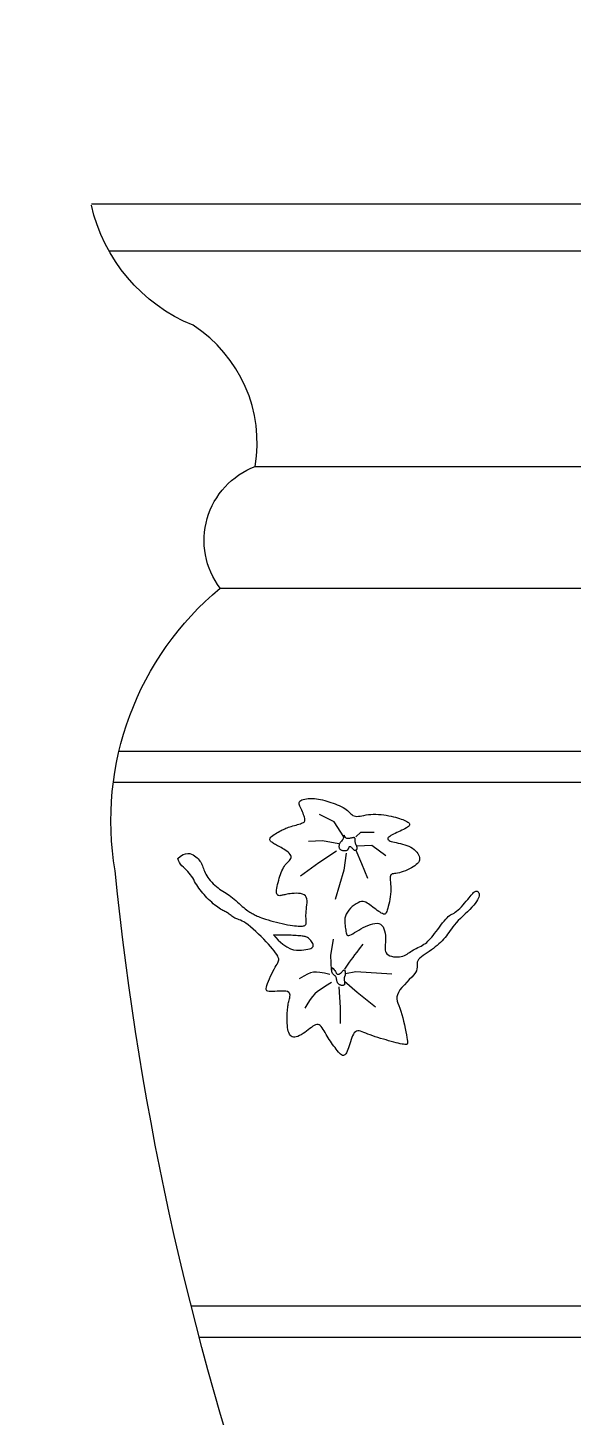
# Model space of a CAD drawing. Extents: x 373 to 3470, y 2650 to 6408.
# Drawn here: x 2747.3 to 2811.9, y 3942.6 to 4107.5 of the extents above; entities that cross this region are included whole.
import ezdxf

# ---------------------------------------------------------------- set-up
doc = ezdxf.new("R2010")
doc.units = 0
doc.header["$LTSCALE"] = 10
doc.header["$MEASUREMENT"] = 0
for name, color, linetype in [('3', 3, 'CONTINUOUS'), ('4', 4, 'CONTINUOUS'), ('BH', 3, 'CONTINUOUS')]:
    doc.layers.add(name, color=color, linetype=linetype)

msp = doc.modelspace()

# ---------------------------------------------------------------- hatches: boundary and pattern name
at = {"layer": 'BH'}
h = msp.add_hatch(dxfattribs=at)
h.set_pattern_fill('AR-RROOF', color=256, scale=400, angle=45, style=0)
h.set_pattern_definition([(45, (-4251.93, 4617.8), (339.411, 905.097), [6000, -800, 2000, -400]), (45, (-4017.17, 5135.4), (-659.024, 93.34), [1200, -132, 2400, -300]), (45, (-4350.92, 4999.64), (1281.2775, 1660.287), [3200, -560, 1600, -400])])
h.paths.add_polyline_path([(3016.51, 3531.16), (3016.51, 5491.16), (2676.51, 5491.16), (2676.51, 3531.16)])

# ---------------------------------------------------------------- linework, layer by layer
at = {"layer": '3'}
for p, q in [((2756.86, 4081.03), (2840.56, 4081.03)), ((2774.21, 4055.43), (2823.21, 4055.43)), ((2770.06, 4040.99), (2827.36, 4040.99)), ((2758.06, 4021.67), (2818.84, 4021.67)), ((2757.39, 4017.97), (2824.45, 4017.97)), ((2766.61, 3955.84), (2817.84, 3955.84)), ((2767.56, 3952.13), (2818.71, 3952.13))]:
    msp.add_line(p, q, dxfattribs=at)
for points in [[(2765.02, 4008.93), (2765.36, 4009.2), (2765.68, 4009.39), (2765.96, 4009.49), (2766.22, 4009.52), (2766.45, 4009.5), (2766.66, 4009.44), (2766.85, 4009.34), (2767.03, 4009.23), (2767.18, 4009.12), (2767.32, 4009), (2767.45, 4008.87), (2767.56, 4008.74), (2767.66, 4008.61), (2767.75, 4008.47), (2767.83, 4008.33), (2767.9, 4008.19), (2767.96, 4008.04), (2768.02, 4007.89), (2768.07, 4007.73), (2768.13, 4007.57), (2768.2, 4007.4), (2768.27, 4007.23), (2768.36, 4007.05), (2768.47, 4006.87), (2768.59, 4006.68), (2768.73, 4006.49), (2768.89, 4006.3), (2769.06, 4006.11), (2769.24, 4005.93), (2769.42, 4005.75), (2769.61, 4005.58), (2769.8, 4005.43), (2769.99, 4005.29), (2770.18, 4005.16), (2770.37, 4005.04), (2770.56, 4004.92), (2770.75, 4004.8), (2770.94, 4004.68), (2771.13, 4004.55), (2771.33, 4004.41), (2771.53, 4004.26), (2771.72, 4004.09), (2771.92, 4003.92), (2772.12, 4003.75), (2772.31, 4003.57), (2772.5, 4003.4), (2772.68, 4003.24), (2772.85, 4003.09), (2773.02, 4002.96), (2773.17, 4002.84), (2773.32, 4002.73), (2773.46, 4002.64), (2773.59, 4002.55), (2773.72, 4002.48), (2773.84, 4002.4), (2773.96, 4002.34), (2774.07, 4002.27), (2774.19, 4002.21), (2774.31, 4002.15), (2774.44, 4002.09), (2774.59, 4002.02), (2774.76, 4001.95), (2774.95, 4001.88), (2775.18, 4001.8), (2775.44, 4001.72), (2775.74, 4001.63), (2776.05, 4001.53), (2776.38, 4001.44), (2776.72, 4001.35), (2777.07, 4001.27), (2777.41, 4001.19), (2777.74, 4001.12), (2778.05, 4001.06), (2778.34, 4001.01), (2778.62, 4000.97), (2778.87, 4000.94), (2779.11, 4000.92), (2779.32, 4000.9), (2779.51, 4000.9), (2779.67, 4000.9), (2779.81, 4000.91), (2779.93, 4000.93), (2780.03, 4000.95), (2780.1, 4000.99), (2780.16, 4001.04), (2780.21, 4001.1), (2780.24, 4001.18), (2780.25, 4001.28), (2780.26, 4001.39), (2780.26, 4001.52), (2780.25, 4001.67), (2780.24, 4001.83), (2780.23, 4002.01), (2780.23, 4002.21), (2780.24, 4002.43), (2780.25, 4002.66), (2780.28, 4002.9), (2780.31, 4003.16), (2780.34, 4003.42), (2780.36, 4003.67), (2780.36, 4003.91), (2780.33, 4004.13), (2780.27, 4004.33), (2780.17, 4004.49), (2780.01, 4004.61), (2779.81, 4004.69), (2779.59, 4004.75), (2779.34, 4004.78), (2779.08, 4004.79), (2778.82, 4004.78), (2778.57, 4004.76), (2778.35, 4004.73), (2778.15, 4004.71), (2777.98, 4004.68), (2777.83, 4004.65), (2777.71, 4004.62), (2777.59, 4004.59), (2777.49, 4004.57), (2777.39, 4004.55), (2777.3, 4004.53), (2777.21, 4004.52), (2777.12, 4004.51), (2777.03, 4004.52), (2776.95, 4004.54), (2776.88, 4004.58), (2776.82, 4004.64), (2776.78, 4004.73), (2776.75, 4004.85), (2776.74, 4005), (2776.75, 4005.18), (2776.78, 4005.39), (2776.82, 4005.61), (2776.87, 4005.85), (2776.93, 4006.09), (2777, 4006.33), (2777.07, 4006.58), (2777.14, 4006.81), (2777.22, 4007.04), (2777.29, 4007.26), (2777.38, 4007.46), (2777.47, 4007.66), (2777.56, 4007.84), (2777.67, 4008.01), (2777.78, 4008.17), (2777.91, 4008.32), (2778.03, 4008.45), (2778.16, 4008.58), (2778.27, 4008.7), (2778.37, 4008.82), (2778.44, 4008.93), (2778.48, 4009.04), (2778.48, 4009.16), (2778.44, 4009.28), (2778.35, 4009.41), (2778.24, 4009.54), (2778.1, 4009.66), (2777.94, 4009.79), (2777.77, 4009.9), (2777.6, 4010.02), (2777.43, 4010.12), (2777.27, 4010.21), (2777.13, 4010.3), (2776.99, 4010.37), (2776.86, 4010.44), (2776.73, 4010.51), (2776.61, 4010.57), (2776.5, 4010.64), (2776.39, 4010.7), (2776.28, 4010.77), (2776.18, 4010.84), (2776.09, 4010.91), (2776.02, 4010.99), (2775.97, 4011.07), (2775.94, 4011.15), (2775.94, 4011.24), (2775.98, 4011.34), (2776.05, 4011.44), (2776.16, 4011.54), (2776.29, 4011.65), (2776.44, 4011.76), (2776.6, 4011.86), (2776.77, 4011.96), (2776.95, 4012.06), (2777.11, 4012.15), (2777.27, 4012.24), (2777.42, 4012.31), (2777.57, 4012.38), (2777.71, 4012.45), (2777.85, 4012.51), (2778, 4012.56), (2778.16, 4012.62), (2778.32, 4012.67), (2778.49, 4012.73), (2778.68, 4012.78), (2778.86, 4012.84), (2779.05, 4012.89), (2779.23, 4012.94), (2779.4, 4013), (2779.56, 4013.05), (2779.7, 4013.1), (2779.82, 4013.14), (2779.92, 4013.19), (2780, 4013.25), (2780.05, 4013.31), (2780.09, 4013.38), (2780.11, 4013.46), (2780.11, 4013.56), (2780.09, 4013.68), (2780.06, 4013.81), (2780.01, 4013.96), (2779.95, 4014.12), (2779.88, 4014.3), (2779.8, 4014.47), (2779.73, 4014.64), (2779.65, 4014.81), (2779.58, 4014.97), (2779.52, 4015.11), (2779.47, 4015.25), (2779.44, 4015.37), (2779.42, 4015.48), (2779.43, 4015.57), (2779.46, 4015.66), (2779.52, 4015.74), (2779.61, 4015.81), (2779.74, 4015.87), (2779.9, 4015.92), (2780.08, 4015.97), (2780.28, 4016), (2780.5, 4016.02), (2780.74, 4016.04), (2780.98, 4016.04), (2781.23, 4016.03), (2781.47, 4016.01), (2781.71, 4015.97), (2781.96, 4015.93), (2782.2, 4015.87), (2782.45, 4015.81), (2782.69, 4015.74), (2782.94, 4015.66), (2783.19, 4015.58), (2783.44, 4015.49), (2783.69, 4015.39), (2783.94, 4015.29), (2784.18, 4015.19), (2784.41, 4015.08), (2784.62, 4014.96), (2784.82, 4014.85), (2785, 4014.72), (2785.16, 4014.6), (2785.3, 4014.47), (2785.43, 4014.35), (2785.55, 4014.23), (2785.67, 4014.13), (2785.8, 4014.04), (2785.93, 4013.98), (2786.08, 4013.94), (2786.25, 4013.92), (2786.44, 4013.93), (2786.64, 4013.96), (2786.86, 4014), (2787.1, 4014.04), (2787.36, 4014.09), (2787.63, 4014.13), (2787.91, 4014.16), (2788.21, 4014.17), (2788.51, 4014.17), (2788.82, 4014.15), (2789.13, 4014.13), (2789.44, 4014.09), (2789.74, 4014.05), (2790.04, 4014), (2790.32, 4013.94), (2790.59, 4013.88), (2790.85, 4013.81), (2791.09, 4013.74), (2791.31, 4013.67), (2791.52, 4013.6), (2791.71, 4013.53), (2791.88, 4013.46), (2792.04, 4013.39), (2792.18, 4013.32), (2792.29, 4013.25), (2792.39, 4013.18), (2792.46, 4013.11), (2792.51, 4013.04), (2792.52, 4012.96), (2792.51, 4012.89), (2792.46, 4012.81), (2792.38, 4012.72), (2792.26, 4012.63), (2792.13, 4012.55), (2791.96, 4012.45), (2791.79, 4012.36), (2791.6, 4012.27), (2791.4, 4012.17), (2791.2, 4012.08), (2791, 4011.99), (2790.8, 4011.9), (2790.62, 4011.81), (2790.44, 4011.72), (2790.29, 4011.64), (2790.16, 4011.55), (2790.05, 4011.47), (2789.98, 4011.4), (2789.93, 4011.32), (2789.92, 4011.25), (2789.94, 4011.18), (2790, 4011.12), (2790.08, 4011.05), (2790.2, 4010.99), (2790.34, 4010.94), (2790.51, 4010.89), (2790.71, 4010.84), (2790.93, 4010.8), (2791.17, 4010.75), (2791.42, 4010.69), (2791.67, 4010.63), (2791.93, 4010.56), (2792.18, 4010.48), (2792.42, 4010.38), (2792.64, 4010.26), (2792.85, 4010.13), (2793.04, 4009.98), (2793.21, 4009.83), (2793.36, 4009.67), (2793.49, 4009.5), (2793.58, 4009.34), (2793.65, 4009.18), (2793.69, 4009.02), (2793.7, 4008.87), (2793.68, 4008.73), (2793.63, 4008.59), (2793.55, 4008.45), (2793.45, 4008.32), (2793.31, 4008.19), (2793.14, 4008.06), (2792.95, 4007.93), (2792.73, 4007.8), (2792.5, 4007.68), (2792.26, 4007.56), (2792.01, 4007.46), (2791.76, 4007.37), (2791.52, 4007.29), (2791.3, 4007.23), (2791.09, 4007.19), (2790.9, 4007.16), (2790.73, 4007.14), (2790.59, 4007.12), (2790.46, 4007.09), (2790.36, 4007.04), (2790.29, 4006.97), (2790.24, 4006.87), (2790.21, 4006.73), (2790.2, 4006.56), (2790.21, 4006.35), (2790.23, 4006.12), (2790.25, 4005.87), (2790.27, 4005.6), (2790.28, 4005.31), (2790.28, 4005.01), (2790.26, 4004.7), (2790.22, 4004.39), (2790.18, 4004.08), (2790.12, 4003.79), (2790.05, 4003.5), (2789.99, 4003.24), (2789.92, 4003.01), (2789.86, 4002.8), (2789.8, 4002.64), (2789.75, 4002.51), (2789.69, 4002.41), (2789.64, 4002.35), (2789.57, 4002.31), (2789.49, 4002.31), (2789.4, 4002.33), (2789.29, 4002.38), (2789.16, 4002.45), (2789.01, 4002.54), (2788.85, 4002.65), (2788.68, 4002.77), (2788.5, 4002.9), (2788.32, 4003.03), (2788.14, 4003.16), (2787.97, 4003.3), (2787.8, 4003.42), (2787.65, 4003.54), (2787.49, 4003.64), (2787.33, 4003.72), (2787.17, 4003.78), (2787, 4003.81), (2786.82, 4003.8), (2786.62, 4003.76), (2786.4, 4003.67), (2786.18, 4003.55), (2785.95, 4003.39), (2785.72, 4003.21), (2785.5, 4003.01), (2785.31, 4002.79), (2785.14, 4002.56), (2785, 4002.32), (2784.91, 4002.09), (2784.85, 4001.86), (2784.82, 4001.63), (2784.82, 4001.41), (2784.83, 4001.19), (2784.86, 4000.99), (2784.89, 4000.79), (2784.92, 4000.6), (2784.94, 4000.42), (2784.96, 4000.25), (2784.99, 4000.11), (2785.02, 3999.98), (2785.06, 3999.88), (2785.12, 3999.82), (2785.2, 3999.78), (2785.31, 3999.78), (2785.44, 3999.82), (2785.61, 3999.9), (2785.79, 4000), (2786, 4000.13), (2786.23, 4000.27), (2786.48, 4000.42), (2786.74, 4000.58), (2787.01, 4000.73), (2787.29, 4000.87), (2787.58, 4000.99), (2787.86, 4001.1), (2788.14, 4001.18), (2788.41, 4001.22), (2788.65, 4001.23), (2788.88, 4001.2), (2789.07, 4001.12), (2789.24, 4000.98), (2789.37, 4000.8), (2789.47, 4000.58), (2789.55, 4000.34), (2789.6, 4000.07), (2789.64, 3999.79), (2789.65, 3999.51), (2789.66, 3999.23), (2789.65, 3998.97), (2789.63, 3998.71), (2789.62, 3998.48), (2789.61, 3998.26), (2789.62, 3998.06), (2789.66, 3997.88), (2789.73, 3997.73), (2789.83, 3997.59), (2789.98, 3997.48), (2790.16, 3997.38), (2790.37, 3997.32), (2790.6, 3997.27), (2790.84, 3997.24), (2791.08, 3997.24), (2791.31, 3997.25), (2791.53, 3997.28), (2791.73, 3997.34), (2791.9, 3997.41), (2792.06, 3997.49), (2792.21, 3997.58), (2792.35, 3997.68), (2792.5, 3997.78), (2792.64, 3997.88), (2792.79, 3997.98), (2792.96, 3998.08), (2793.13, 3998.17), (2793.31, 3998.26), (2793.5, 3998.35), (2793.68, 3998.44), (2793.87, 3998.53), (2794.05, 3998.63), (2794.22, 3998.74), (2794.38, 3998.85), (2794.54, 3998.97), (2794.69, 3999.11), (2794.85, 3999.26), (2795, 3999.42), (2795.15, 3999.6), (2795.31, 3999.8), (2795.48, 4000.01), (2795.66, 4000.25), (2795.85, 4000.5), (2796.04, 4000.76), (2796.23, 4001.02), (2796.42, 4001.27), (2796.61, 4001.5), (2796.79, 4001.71), (2796.95, 4001.89), (2797.1, 4002.03), (2797.24, 4002.14), (2797.38, 4002.22), (2797.51, 4002.3), (2797.64, 4002.37), (2797.78, 4002.45), (2797.92, 4002.55), (2798.08, 4002.67), (2798.26, 4002.82), (2798.45, 4003), (2798.65, 4003.2), (2798.85, 4003.41), (2799.04, 4003.63), (2799.23, 4003.84), (2799.41, 4004.05), (2799.57, 4004.24), (2799.7, 4004.41), (2799.82, 4004.55), (2799.92, 4004.68), (2800.01, 4004.78), (2800.08, 4004.87), (2800.16, 4004.94), (2800.22, 4004.99), (2800.29, 4005.02), (2800.37, 4005.04), (2800.44, 4005.05), (2800.51, 4005.04), (2800.58, 4005.01), (2800.64, 4004.97), (2800.69, 4004.9), (2800.73, 4004.83), (2800.76, 4004.73), (2800.77, 4004.62), (2800.75, 4004.49), (2800.72, 4004.34), (2800.66, 4004.18), (2800.57, 4004), (2800.45, 4003.81), (2800.3, 4003.59), (2800.12, 4003.37), (2799.9, 4003.13), (2799.65, 4002.87), (2799.39, 4002.61), (2799.11, 4002.35), (2798.83, 4002.08), (2798.55, 4001.81), (2798.28, 4001.55), (2798.04, 4001.29), (2797.83, 4001.05), (2797.64, 4000.81), (2797.47, 4000.59), (2797.31, 4000.37), (2797.16, 4000.15), (2797.02, 3999.95), (2796.87, 3999.75), (2796.72, 3999.55), (2796.55, 3999.36), (2796.38, 3999.16), (2796.19, 3998.97), (2795.99, 3998.79), (2795.78, 3998.6), (2795.56, 3998.42), (2795.33, 3998.24), (2795.09, 3998.07), (2794.84, 3997.9), (2794.59, 3997.73), (2794.35, 3997.56), (2794.12, 3997.4), (2793.91, 3997.24), (2793.72, 3997.08), (2793.58, 3996.93), (2793.48, 3996.78), (2793.42, 3996.63), (2793.41, 3996.49), (2793.41, 3996.34), (2793.42, 3996.18), (2793.42, 3996.01), (2793.39, 3995.82), (2793.33, 3995.61), (2793.2, 3995.38), (2793.01, 3995.12), (2792.77, 3994.84), (2792.48, 3994.55), (2792.19, 3994.24), (2791.89, 3993.93), (2791.61, 3993.62), (2791.37, 3993.32), (2791.18, 3993.03), (2791.06, 3992.76), (2791.01, 3992.51), (2791.01, 3992.26), (2791.05, 3992), (2791.13, 3991.74), (2791.23, 3991.46), (2791.35, 3991.15), (2791.47, 3990.81), (2791.59, 3990.43), (2791.7, 3990.03), (2791.8, 3989.6), (2791.9, 3989.18), (2791.99, 3988.76), (2792.06, 3988.37), (2792.13, 3988.01), (2792.18, 3987.7), (2792.23, 3987.45), (2792.25, 3987.25), (2792.26, 3987.1), (2792.25, 3986.99), (2792.22, 3986.91), (2792.16, 3986.87), (2792.07, 3986.86), (2791.95, 3986.86), (2791.8, 3986.88), (2791.62, 3986.91), (2791.4, 3986.95), (2791.17, 3987), (2790.91, 3987.06), (2790.63, 3987.13), (2790.34, 3987.21), (2790.03, 3987.3), (2789.72, 3987.39), (2789.4, 3987.48), (2789.08, 3987.58), (2788.76, 3987.68), (2788.44, 3987.78), (2788.14, 3987.89), (2787.85, 3987.99), (2787.58, 3988.09), (2787.33, 3988.2), (2787.1, 3988.29), (2786.89, 3988.37), (2786.69, 3988.43), (2786.52, 3988.47), (2786.36, 3988.48), (2786.21, 3988.44), (2786.08, 3988.37), (2785.96, 3988.25), (2785.85, 3988.09), (2785.75, 3987.89), (2785.66, 3987.67), (2785.57, 3987.43), (2785.49, 3987.18), (2785.42, 3986.93), (2785.34, 3986.69), (2785.26, 3986.45), (2785.19, 3986.24), (2785.11, 3986.05), (2785.02, 3985.88), (2784.94, 3985.74), (2784.85, 3985.63), (2784.76, 3985.57), (2784.66, 3985.54), (2784.55, 3985.56), (2784.44, 3985.61), (2784.32, 3985.7), (2784.19, 3985.82), (2784.07, 3985.96), (2783.94, 3986.13), (2783.8, 3986.3), (2783.67, 3986.48), (2783.53, 3986.67), (2783.39, 3986.86), (2783.26, 3987.05), (2783.12, 3987.25), (2782.99, 3987.44), (2782.86, 3987.64), (2782.73, 3987.85), (2782.61, 3988.05), (2782.49, 3988.26), (2782.38, 3988.46), (2782.26, 3988.65), (2782.15, 3988.83), (2782.04, 3988.98), (2781.92, 3989.11), (2781.79, 3989.2), (2781.66, 3989.24), (2781.52, 3989.24), (2781.37, 3989.2), (2781.21, 3989.12), (2781.04, 3989.01), (2780.87, 3988.88), (2780.69, 3988.73), (2780.49, 3988.58), (2780.3, 3988.43), (2780.09, 3988.28), (2779.88, 3988.14), (2779.67, 3988.01), (2779.47, 3987.91), (2779.27, 3987.82), (2779.08, 3987.76), (2778.9, 3987.73), (2778.74, 3987.73), (2778.6, 3987.77), (2778.47, 3987.85), (2778.36, 3987.96), (2778.27, 3988.09), (2778.19, 3988.26), (2778.13, 3988.44), (2778.08, 3988.65), (2778.04, 3988.88), (2778.02, 3989.12), (2778, 3989.37), (2777.99, 3989.63), (2777.99, 3989.89), (2777.99, 3990.14), (2778, 3990.39), (2778.01, 3990.62), (2778.03, 3990.84), (2778.05, 3991.04), (2778.06, 3991.21), (2778.09, 3991.38), (2778.11, 3991.53), (2778.13, 3991.68), (2778.16, 3991.82), (2778.2, 3991.96), (2778.23, 3992.1), (2778.27, 3992.25), (2778.31, 3992.4), (2778.33, 3992.55), (2778.34, 3992.7), (2778.32, 3992.83), (2778.27, 3992.95), (2778.18, 3993.04), (2778.04, 3993.12), (2777.85, 3993.16), (2777.62, 3993.19), (2777.36, 3993.19), (2777.08, 3993.19), (2776.8, 3993.17), (2776.52, 3993.15), (2776.26, 3993.14), (2776.04, 3993.13), (2775.85, 3993.14), (2775.71, 3993.16), (2775.6, 3993.21), (2775.53, 3993.28), (2775.5, 3993.37), (2775.5, 3993.5), (2775.53, 3993.66), (2775.59, 3993.86), (2775.67, 3994.09), (2775.77, 3994.36), (2775.89, 3994.65), (2776.03, 3994.95), (2776.17, 3995.24), (2776.31, 3995.53), (2776.44, 3995.8), (2776.58, 3996.04), (2776.69, 3996.23), (2776.8, 3996.4), (2776.88, 3996.54), (2776.95, 3996.67), (2776.99, 3996.78), (2777.01, 3996.9), (2777, 3997.03), (2776.95, 3997.17), (2776.88, 3997.33), (2776.77, 3997.52), (2776.63, 3997.73), (2776.46, 3997.96), (2776.26, 3998.21), (2776.04, 3998.47), (2775.79, 3998.75), (2775.51, 3999.04), (2775.22, 3999.35), (2774.91, 3999.66), (2774.6, 3999.96), (2774.28, 4000.26), (2773.96, 4000.55), (2773.65, 4000.81), (2773.37, 4001.04), (2773.1, 4001.23), (2772.87, 4001.39), (2772.66, 4001.5), (2772.47, 4001.59), (2772.3, 4001.66), (2772.16, 4001.71), (2772.02, 4001.75), (2771.9, 4001.79), (2771.78, 4001.84), (2771.67, 4001.9), (2771.56, 4001.98), (2771.45, 4002.06), (2771.35, 4002.14), (2771.24, 4002.23), (2771.14, 4002.31), (2771.04, 4002.39), (2770.94, 4002.47), (2770.83, 4002.53), (2770.72, 4002.6), (2770.61, 4002.65), (2770.5, 4002.71), (2770.37, 4002.77), (2770.24, 4002.84), (2770.1, 4002.92), (2769.95, 4003.02), (2769.78, 4003.13), (2769.61, 4003.26), (2769.43, 4003.4), (2769.24, 4003.56), (2769.05, 4003.72), (2768.86, 4003.89), (2768.68, 4004.07), (2768.49, 4004.25), (2768.32, 4004.44), (2768.15, 4004.63), (2767.99, 4004.82), (2767.83, 4005.01), (2767.68, 4005.21), (2767.54, 4005.41), (2767.4, 4005.61), (2767.27, 4005.81), (2767.15, 4006.01), (2767.03, 4006.21), (2766.92, 4006.41), (2766.8, 4006.61), (2766.67, 4006.81), (2766.54, 4007), (2766.4, 4007.19), (2766.24, 4007.37), (2766.07, 4007.54), (2765.89, 4007.71), (2765.71, 4007.89), (2765.53, 4008.06), (2765.37, 4008.25), (2765.22, 4008.46), (2765.11, 4008.68), (2765.02, 4008.93)], [(2784.71, 4011.48), (2783.59, 4013.28), (2781.85, 4014.16)], [(2784.11, 4010.67), (2782.2, 4011.02), (2780.54, 4010.93)], [(2784.75, 4011.67), (2784.7, 4011.48), (2784.65, 4011.33), (2784.59, 4011.19), (2784.51, 4011.08), (2784.44, 4010.98), (2784.37, 4010.9), (2784.3, 4010.82), (2784.25, 4010.74), (2784.2, 4010.65), (2784.17, 4010.57), (2784.15, 4010.48), (2784.14, 4010.4), (2784.14, 4010.31), (2784.16, 4010.24), (2784.18, 4010.16), (2784.21, 4010.1), (2784.26, 4010.04), (2784.31, 4009.99), (2784.36, 4009.95), (2784.43, 4009.92), (2784.49, 4009.9), (2784.57, 4009.88), (2784.64, 4009.86), (2784.71, 4009.85), (2784.78, 4009.85), (2784.85, 4009.85), (2784.92, 4009.85), (2784.98, 4009.86), (2785.04, 4009.88), (2785.1, 4009.9), (2785.14, 4009.93), (2785.19, 4009.96), (2785.22, 4010), (2785.25, 4010.05), (2785.27, 4010.1), (2785.29, 4010.15), (2785.31, 4010.2), (2785.33, 4010.25), (2785.34, 4010.29), (2785.36, 4010.32), (2785.39, 4010.34), (2785.41, 4010.35), (2785.44, 4010.36), (2785.47, 4010.35), (2785.5, 4010.34), (2785.53, 4010.31), (2785.57, 4010.28), (2785.61, 4010.25), (2785.65, 4010.2), (2785.69, 4010.16), (2785.73, 4010.11), (2785.77, 4010.06), (2785.82, 4010.02), (2785.86, 4009.98), (2785.91, 4009.95), (2785.96, 4009.92), (2786.01, 4009.91), (2786.07, 4009.91), (2786.12, 4009.92), (2786.17, 4009.94), (2786.21, 4009.97), (2786.25, 4010), (2786.28, 4010.05), (2786.3, 4010.09), (2786.3, 4010.14), (2786.3, 4010.19), (2786.29, 4010.25), (2786.27, 4010.3), (2786.25, 4010.36), (2786.23, 4010.42), (2786.2, 4010.48), (2786.17, 4010.53), (2786.15, 4010.58), (2786.13, 4010.63), (2786.11, 4010.68), (2786.09, 4010.73), (2786.08, 4010.79), (2786.07, 4010.84), (2786.06, 4010.89), (2786.06, 4010.95), (2786.06, 4011.01), (2786.06, 4011.07), (2786.06, 4011.13), (2786.06, 4011.19), (2786.06, 4011.25), (2786.05, 4011.3), (2786.03, 4011.34), (2786.01, 4011.37), (2785.97, 4011.39), (2785.93, 4011.4), (2785.87, 4011.4), (2785.81, 4011.39), (2785.74, 4011.38), (2785.66, 4011.36), (2785.57, 4011.34), (2785.48, 4011.32), (2785.39, 4011.3), (2785.29, 4011.28), (2785.19, 4011.28), (2785.09, 4011.3), (2785, 4011.34), (2784.91, 4011.41), (2784.82, 4011.52), (2784.75, 4011.67)], [(2786.12, 4011.5), (2786.73, 4012.06), (2788.3, 4012.06)], [(2783.86, 4009.8), (2781.76, 4008.41), (2779.58, 4006.84)], [(2784.99, 4009.54), (2784.73, 4007.54), (2783.68, 4004.05)], [(2786.12, 4009.89), (2786.82, 4008.32), (2787.52, 4006.58)], [(2786.3, 4010.41), (2788.04, 4010.5), (2789.7, 4009.28)], [(2776.36, 3999.87), (2776.95, 3999.24), (2777.48, 3998.77), (2777.95, 3998.44), (2778.38, 3998.22), (2778.76, 3998.1), (2779.11, 3998.05), (2779.43, 3998.04), (2779.71, 3998.06), (2779.98, 3998.09), (2780.23, 3998.12), (2780.45, 3998.15), (2780.64, 3998.19), (2780.8, 3998.25), (2780.93, 3998.31), (2781.02, 3998.39), (2781.08, 3998.48), (2781.1, 3998.58), (2781.09, 3998.7), (2781.04, 3998.82), (2780.98, 3998.95), (2780.89, 3999.08), (2780.8, 3999.2), (2780.7, 3999.31), (2780.6, 3999.4), (2780.51, 3999.48), (2780.41, 3999.54), (2780.32, 3999.59), (2780.22, 3999.63), (2780.12, 3999.66), (2780.01, 3999.68), (2779.89, 3999.69), (2779.76, 3999.71), (2779.61, 3999.73), (2779.44, 3999.74), (2779.27, 3999.76), (2779.08, 3999.78), (2778.89, 3999.79), (2778.68, 3999.8), (2778.48, 3999.81), (2778.27, 3999.82), (2778.06, 3999.82), (2777.84, 3999.82), (2777.62, 3999.81), (2777.4, 3999.81), (2777.16, 3999.82), (2776.91, 3999.83), (2776.64, 3999.84), (2776.36, 3999.87)], [(2783.25, 3995.69), (2783.16, 3997.43), (2783.51, 3999.35)], [(2784.82, 3995.8), (2785.14, 3996.25), (2785.39, 3996.61), (2785.61, 3996.92), (2785.81, 3997.19), (2786.02, 3997.48), (2786.28, 3997.81), (2786.59, 3998.22), (2787, 3998.74)], [(2783.07, 3995.17), (2782.41, 3995.31), (2781.89, 3995.4), (2781.47, 3995.44), (2781.11, 3995.43), (2780.77, 3995.34), (2780.4, 3995.19), (2779.96, 3994.96), (2779.41, 3994.64)], [(2783.31, 3996), (2783.45, 3995.86), (2783.56, 3995.73), (2783.64, 3995.62), (2783.71, 3995.52), (2783.75, 3995.44), (2783.79, 3995.37), (2783.82, 3995.32), (2783.85, 3995.27), (2783.88, 3995.24), (2783.92, 3995.21), (2783.95, 3995.19), (2783.99, 3995.18), (2784.03, 3995.18), (2784.06, 3995.18), (2784.1, 3995.19), (2784.15, 3995.21), (2784.19, 3995.22), (2784.23, 3995.24), (2784.27, 3995.27), (2784.31, 3995.3), (2784.35, 3995.33), (2784.39, 3995.37), (2784.43, 3995.41), (2784.47, 3995.45), (2784.52, 3995.5), (2784.56, 3995.55), (2784.6, 3995.59), (2784.64, 3995.63), (2784.67, 3995.67), (2784.71, 3995.69), (2784.74, 3995.71), (2784.77, 3995.71), (2784.79, 3995.69), (2784.82, 3995.66), (2784.84, 3995.62), (2784.85, 3995.57), (2784.87, 3995.52), (2784.88, 3995.46), (2784.88, 3995.4), (2784.89, 3995.34), (2784.89, 3995.29), (2784.89, 3995.24), (2784.89, 3995.19), (2784.88, 3995.15), (2784.88, 3995.11), (2784.87, 3995.07), (2784.86, 3995.04), (2784.84, 3995), (2784.83, 3994.96), (2784.81, 3994.92), (2784.79, 3994.88), (2784.78, 3994.84), (2784.76, 3994.8), (2784.75, 3994.75), (2784.74, 3994.69), (2784.74, 3994.64), (2784.74, 3994.57), (2784.75, 3994.5), (2784.76, 3994.43), (2784.78, 3994.36), (2784.79, 3994.29), (2784.8, 3994.22), (2784.81, 3994.16), (2784.82, 3994.1), (2784.81, 3994.05), (2784.81, 3994.01), (2784.8, 3993.98), (2784.78, 3993.95), (2784.76, 3993.92), (2784.73, 3993.91), (2784.7, 3993.89), (2784.67, 3993.88), (2784.63, 3993.87), (2784.58, 3993.87), (2784.54, 3993.86), (2784.49, 3993.87), (2784.44, 3993.87), (2784.38, 3993.88), (2784.33, 3993.9), (2784.28, 3993.92), (2784.22, 3993.95), (2784.17, 3993.98), (2784.12, 3994.02), (2784.07, 3994.06), (2784.02, 3994.11), (2783.98, 3994.17), (2783.95, 3994.23), (2783.92, 3994.29), (2783.9, 3994.36), (2783.88, 3994.43), (2783.87, 3994.51), (2783.85, 3994.58), (2783.84, 3994.65), (2783.83, 3994.72), (2783.81, 3994.79), (2783.79, 3994.84), (2783.77, 3994.89), (2783.74, 3994.94), (2783.7, 3994.98), (2783.66, 3995.01), (2783.62, 3995.04), (2783.57, 3995.07), (2783.53, 3995.11), (2783.48, 3995.14), (2783.44, 3995.18), (2783.4, 3995.23), (2783.37, 3995.29), (2783.34, 3995.38), (2783.31, 3995.48), (2783.3, 3995.62), (2783.3, 3995.79), (2783.31, 3996)], [(2784.91, 3995.27), (2786.12, 3995.51), (2790.4, 3995.25)], [(2783.25, 3994.21), (2782.55, 3993.77), (2782.02, 3993.42), (2781.61, 3993.13), (2781.28, 3992.85), (2781.01, 3992.54), (2780.74, 3992.19), (2780.46, 3991.74), (2780.11, 3991.16)], [(2784.12, 3993.68), (2784.29, 3991.24), (2784.29, 3989.33)], [(2784.78, 3994.35), (2786.3, 3993.07), (2788.48, 3991.33)]]:
    msp.add_lwpolyline(points, dxfattribs=at)
at = {"layer": '4'}
msp.add_line((2754.8, 4086.59), (2842.62, 4086.59), dxfattribs=at)
msp.add_lwpolyline([(2762.17, 3876.16, -0.636359), (2767.51, 3892.48, 0.296073), (2780.39, 3907.37, -0.538174), (2776.88, 3922.11, -0.061586), (2757.61, 4007.45, -0.267895), (2770.06, 4040.99, -0.501079), (2774.21, 4055.43, 0.299165), (2766.85, 4072.18, -0.245063), (2754.79, 4086.45)], format="xyb", dxfattribs=at)

doc.saveas('drawing.dxf')
